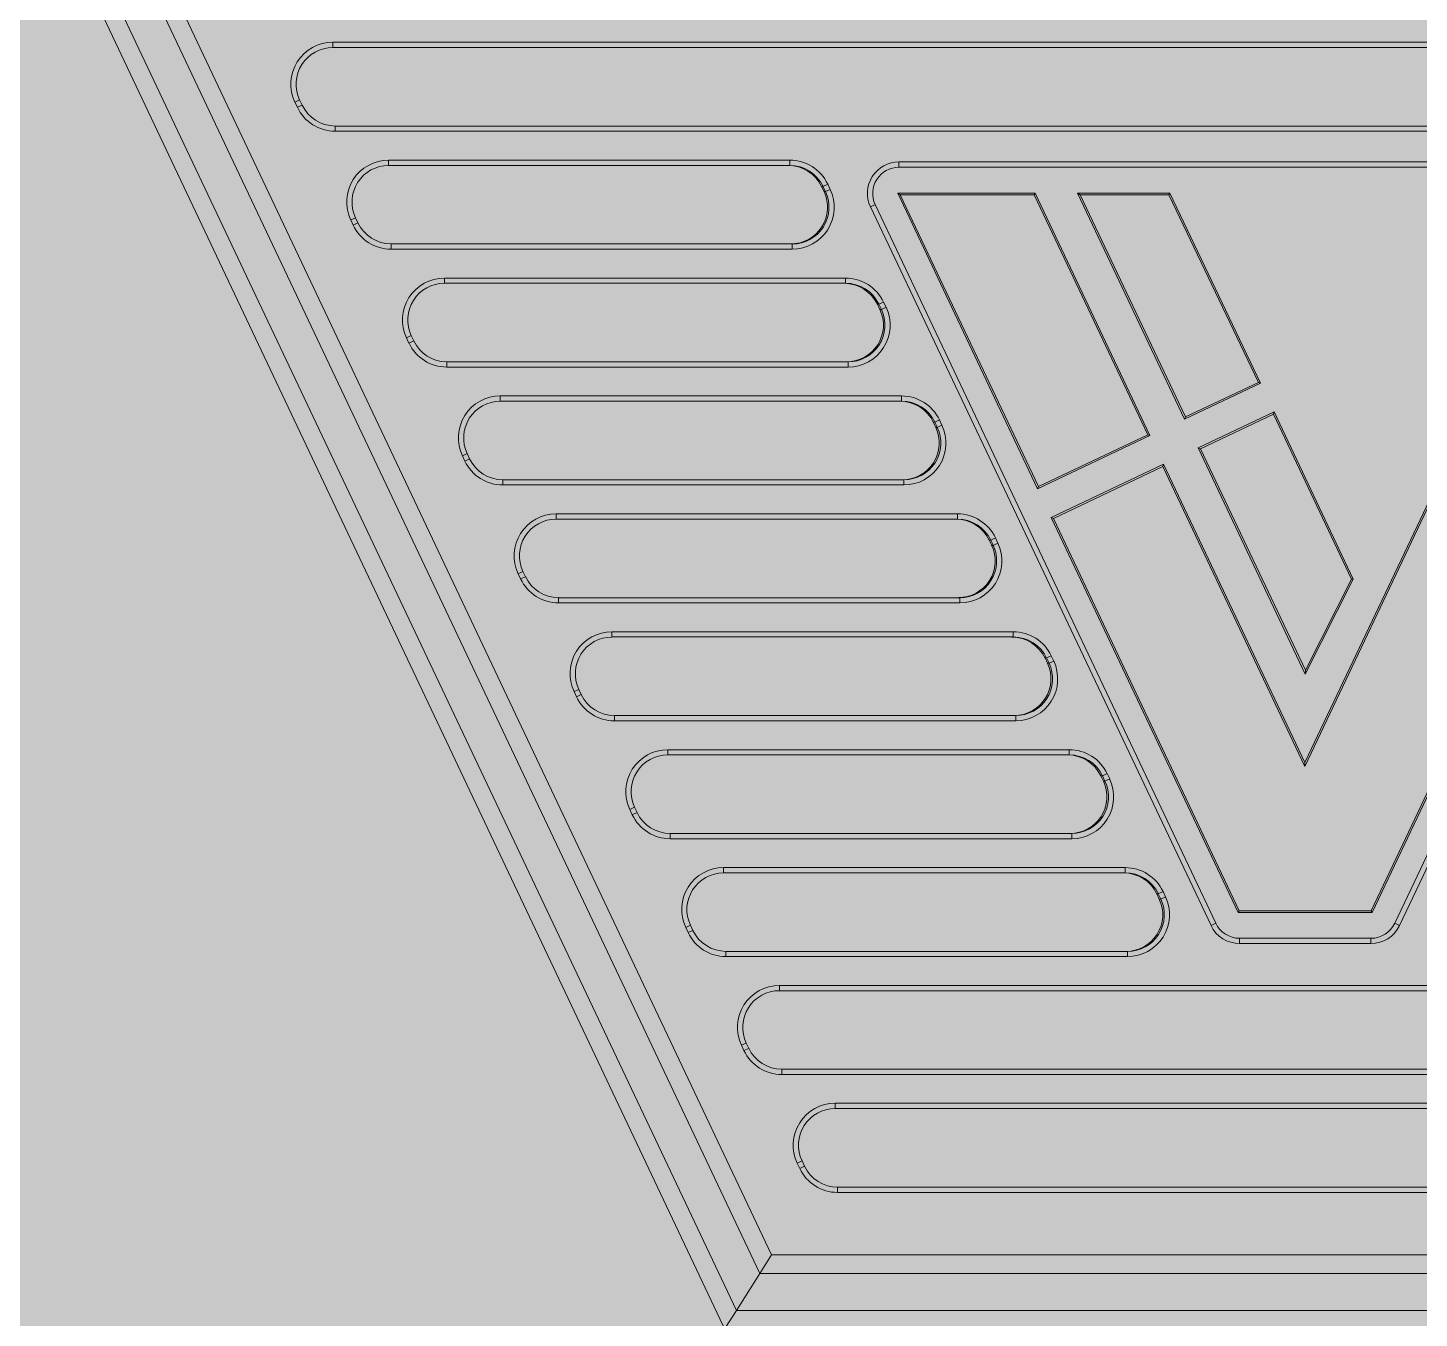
# Model space of a CAD drawing. Header units: millimetres. Extents: x 11482 to 13134, y 681 to 1782.
# Drawn here: x 12848.67 to 12854.57, y 1181.12 to 1186.6 of the extents above; entities that cross this region are included whole.
import ezdxf

# ---------------------------------------------------------------- set-up
doc = ezdxf.new("R2010")
doc.units = ezdxf.units.MM
doc.layers.add('di', color=7, linetype='Continuous')
doc.layers.add('xian', color=250, linetype='Continuous')

# ---------------------------------------------------------------- blocks, each defined once
blk = doc.blocks.new('1-2')
at = {"layer": 'di', "lineweight": 0, "true_color": 0xffffff}
h = blk.add_hatch(color=7, dxfattribs=at)
h.dxf.hatch_style = 1
h.paths.add_polyline_path([(2995.795, 1630.523), (2995.725, 1630.532), (2995.646, 1630.553), (2995.581, 1630.58), (2995.531, 1630.607), (2995.483, 1630.64), (2995.454, 1630.663), (2995.424, 1630.691), (2995.389, 1630.729), (2995.359, 1630.767), (2995.329, 1630.811), (2995.304, 1630.861), (2993.477, 1634.784), (2993.452, 1634.824), (2993.437, 1634.844), (2993.423, 1634.859), (2993.41, 1634.872), (2993.4, 1634.882), (2993.379, 1634.898), (2993.351, 1634.915), (2993.337, 1634.923), (2993.316, 1634.932), (2993.302, 1634.937), (2993.28, 1634.943), (2993.258, 1634.948), (2993.239, 1634.95), (2993.22, 1634.951), (2993.21, 1634.951), (2990.998, 1634.951), (2991.009, 1634.951), (2990.973, 1634.956), (2990.938, 1634.965), (2990.9, 1634.981), (2990.867, 1635), (2990.839, 1635.021), (2990.812, 1635.047), (2990.786, 1635.079), (2990.772, 1635.105), (2990.62, 1635.385), (2990.604, 1635.411), (2990.597, 1635.421), (2990.591, 1635.429), (2990.585, 1635.435), (2990.577, 1635.445), (2990.566, 1635.456), (2990.556, 1635.466), (2990.545, 1635.475), (2990.536, 1635.481), (2990.523, 1635.49), (2990.513, 1635.497), (2990.493, 1635.508), (2990.485, 1635.512), (2990.469, 1635.518), (2990.46, 1635.522), (2990.447, 1635.526), (2990.438, 1635.528), (2990.426, 1635.531), (2990.417, 1635.533), (2990.404, 1635.535), (2990.394, 1635.537), (2990.377, 1635.538), (2990.362, 1635.538), (2983.24, 1635.538), (2983.232, 1635.538), (2983.218, 1635.538), (2983.204, 1635.536), (2983.189, 1635.534), (2983.17, 1635.53), (2983.155, 1635.526), (2983.143, 1635.522), (2983.128, 1635.516), (2983.111, 1635.508), (2983.097, 1635.501), (2983.083, 1635.492), (2983.07, 1635.483), (2983.053, 1635.47), (2983.039, 1635.458), (2983.024, 1635.443), (2983.013, 1635.43), (2983.004, 1635.418), (2982.988, 1635.395), (2982.985, 1635.39), (2982.975, 1635.373), (2982.951, 1635.342), (2982.924, 1635.316), (2982.894, 1635.293), (2982.86, 1635.274), (2982.824, 1635.259), (2982.789, 1635.25), (2982.753, 1635.245), (2982.732, 1635.245), (2976.428, 1635.245), (2976.411, 1635.244), (2976.407, 1635.244), (2976.401, 1635.244), (2976.395, 1635.243), (2976.389, 1635.242), (2976.383, 1635.241), (2976.376, 1635.24), (2976.367, 1635.238), (2976.359, 1635.237), (2976.352, 1635.235), (2976.346, 1635.233), (2976.338, 1635.231), (2976.331, 1635.228), (2976.323, 1635.225), (2976.317, 1635.223), (2976.312, 1635.221), (2976.306, 1635.218), (2976.299, 1635.215), (2976.294, 1635.212), (2976.288, 1635.209), (2976.282, 1635.205), (2975.47, 1634.736), (2975.463, 1634.732), (2975.455, 1634.727), (2975.445, 1634.72), (2975.436, 1634.714), (2975.428, 1634.707), (2975.421, 1634.701), (2975.41, 1634.691), (2975.398, 1634.679), (2975.385, 1634.663), (2975.371, 1634.643), (2975.173, 1634.3), (2975.162, 1634.282), (2975.153, 1634.266), (2975.143, 1634.249), (2975.132, 1634.23), (2975.122, 1634.213), (2975.11, 1634.192), (2975.095, 1634.166), (2975.082, 1634.144), (2975.063, 1634.11), (2975.037, 1634.071), (2975.011, 1634.039), (2974.982, 1634.005), (2974.948, 1633.971), (2974.916, 1633.942), (2974.88, 1633.913), (2974.844, 1633.889), (2974.808, 1633.867), (2974.773, 1633.849), (2974.736, 1633.832), (2974.698, 1633.817), (2974.657, 1633.804), (2974.616, 1633.794), (2974.577, 1633.786), (2974.539, 1633.781), (2974.496, 1633.778), (2974.463, 1633.777), (2959.549, 1633.777), (2959.497, 1633.781), (2959.454, 1633.787), (2959.409, 1633.796), (2959.389, 1633.801), (2959.363, 1633.809), (2959.321, 1633.824), (2959.278, 1633.842), (2959.226, 1633.867), (2959.204, 1633.881), (2959.179, 1633.897), (2959.146, 1633.921), (2959.112, 1633.948), (2959.081, 1633.976), (2959.053, 1634.005), (2959.023, 1634.039), (2958.993, 1634.079), (2958.972, 1634.112), (2958.807, 1634.396), (2958.727, 1634.535), (2958.715, 1634.555), (2958.702, 1634.578), (2958.693, 1634.594), (2958.683, 1634.612), (2958.672, 1634.63), (2958.666, 1634.64), (2958.66, 1634.649), (2958.653, 1634.659), (2958.647, 1634.666), (2958.639, 1634.676), (2958.631, 1634.684), (2958.624, 1634.692), (2958.615, 1634.7), (2958.603, 1634.71), (2958.592, 1634.719), (2958.583, 1634.725), (2958.565, 1634.736), (2957.753, 1635.205), (2957.75, 1635.208), (2957.745, 1635.21), (2957.74, 1635.213), (2957.734, 1635.216), (2957.73, 1635.218), (2957.726, 1635.22), (2957.72, 1635.222), (2957.715, 1635.224), (2957.709, 1635.226), (2957.702, 1635.229), (2957.695, 1635.231), (2957.689, 1635.233), (2957.685, 1635.234), (2957.679, 1635.236), (2957.673, 1635.237), (2957.666, 1635.239), (2957.658, 1635.24), (2957.648, 1635.242), (2957.64, 1635.243), (2957.633, 1635.244), (2957.625, 1635.244), (2957.616, 1635.245), (2957.607, 1635.245), (2951.296, 1635.244), (2951.26, 1635.248), (2951.225, 1635.255), (2951.19, 1635.267), (2951.156, 1635.284), (2951.123, 1635.306), (2951.094, 1635.332), (2951.072, 1635.356), (2951.052, 1635.386), (2951.041, 1635.404), (2951.032, 1635.417), (2951.024, 1635.428), (2951.011, 1635.443), (2950.999, 1635.456), (2950.986, 1635.467), (2950.975, 1635.476), (2950.965, 1635.484), (2950.952, 1635.492), (2950.941, 1635.499), (2950.927, 1635.507), (2950.916, 1635.512), (2950.907, 1635.516), (2950.895, 1635.521), (2950.883, 1635.525), (2950.873, 1635.528), (2950.856, 1635.532), (2950.845, 1635.534), (2950.835, 1635.536), (2950.822, 1635.537), (2950.808, 1635.538), (2950.795, 1635.538), (2943.673, 1635.538), (2943.664, 1635.538), (2943.66, 1635.538), (2943.655, 1635.538), (2943.651, 1635.538), (2943.647, 1635.537), (2943.642, 1635.537), (2943.638, 1635.536), (2943.634, 1635.536), (2943.629, 1635.535), (2943.625, 1635.534), (2943.621, 1635.534), (2943.617, 1635.533), (2943.612, 1635.532), (2943.608, 1635.531), (2943.604, 1635.53), (2943.6, 1635.529), (2943.597, 1635.528), (2943.593, 1635.527), (2943.59, 1635.526), (2943.585, 1635.525), (2943.581, 1635.524), (2943.575, 1635.522), (2943.571, 1635.52), (2943.566, 1635.518), (2943.561, 1635.516), (2943.558, 1635.515), (2943.555, 1635.514), (2943.552, 1635.512), (2943.549, 1635.511), (2943.546, 1635.51), (2943.543, 1635.508), (2943.54, 1635.506), (2943.536, 1635.505), (2943.533, 1635.503), (2943.53, 1635.501), (2943.526, 1635.499), (2943.523, 1635.498), (2943.52, 1635.495), (2943.516, 1635.493), (2943.513, 1635.491), (2943.51, 1635.489), (2943.507, 1635.487), (2943.504, 1635.485), (2943.5, 1635.482), (2943.497, 1635.48), (2943.494, 1635.477), (2943.49, 1635.474), (2943.487, 1635.472), (2943.484, 1635.47), (2943.481, 1635.467), (2943.478, 1635.465), (2943.475, 1635.462), (2943.471, 1635.458), (2943.467, 1635.454), (2943.465, 1635.452), (2943.463, 1635.45), (2943.461, 1635.448), (2943.458, 1635.445), (2943.455, 1635.442), (2943.453, 1635.439), (2943.452, 1635.438), (2943.45, 1635.436), (2943.448, 1635.433), (2943.445, 1635.43), (2943.443, 1635.427), (2943.441, 1635.425), (2943.439, 1635.422), (2943.437, 1635.419), (2943.435, 1635.416), (2943.433, 1635.414), (2943.431, 1635.412), (2943.43, 1635.409), (2943.428, 1635.406), (2943.427, 1635.404), (2943.425, 1635.402), (2943.424, 1635.401), (2943.423, 1635.399), (2943.422, 1635.397), (2943.421, 1635.396), (2943.42, 1635.394), (2943.419, 1635.392), (2943.418, 1635.39), (2943.417, 1635.388), (2943.416, 1635.386), (2943.415, 1635.385), (2943.253, 1635.086), (2943.226, 1635.05), (2943.199, 1635.023), (2943.163, 1634.996), (2943.143, 1634.986), (2943.124, 1634.976), (2943.091, 1634.964), (2943.058, 1634.956), (2943.024, 1634.951), (2943.006, 1634.951), (2940.825, 1634.951), (2940.805, 1634.951), (2940.798, 1634.95), (2940.791, 1634.949), (2940.784, 1634.949), (2940.778, 1634.948), (2940.77, 1634.946), (2940.76, 1634.944), (2940.751, 1634.942), (2940.744, 1634.94), (2940.736, 1634.937), (2940.725, 1634.934), (2940.715, 1634.93), (2940.706, 1634.926), (2940.699, 1634.923), (2940.692, 1634.919), (2940.683, 1634.915), (2940.677, 1634.911), (2940.668, 1634.906), (2940.66, 1634.9), (2940.652, 1634.895), (2940.644, 1634.889), (2940.638, 1634.884), (2940.632, 1634.879), (2940.627, 1634.874), (2940.621, 1634.869), (2940.616, 1634.864), (2940.61, 1634.858), (2940.604, 1634.851), (2940.599, 1634.845), (2940.595, 1634.839), (2940.589, 1634.832), (2940.584, 1634.824), (2940.579, 1634.817), (2940.571, 1634.805), (2940.566, 1634.794), (2940.56, 1634.782), (2938.746, 1630.893), (2938.736, 1630.871), (2938.722, 1630.841), (2938.7, 1630.802), (2938.677, 1630.768), (2938.652, 1630.736), (2938.625, 1630.705), (2938.597, 1630.677), (2938.569, 1630.653), (2938.537, 1630.629), (2938.502, 1630.606), (2938.467, 1630.586), (2938.428, 1630.569), (2938.39, 1630.554), (2938.354, 1630.543), (2938.315, 1630.533), (2938.278, 1630.527), (2938.248, 1630.524), (2928.965, 1629.875), (2928.964, 1629.875), (2928.961, 1629.874), (2928.957, 1629.873), (2928.953, 1629.872), (2928.95, 1629.87), (2928.947, 1629.869), (2928.943, 1629.867), (2928.94, 1629.865), (2928.937, 1629.863), (2928.935, 1629.861), (2928.933, 1629.859), (2928.93, 1629.857), (2928.927, 1629.853), (2928.925, 1629.851), (2928.923, 1629.848), (2928.922, 1629.845), (2928.92, 1629.842), (2928.918, 1629.836), (2928.917, 1629.833), (2928.916, 1629.83), (2928.915, 1629.826), (2928.915, 1629.822), (2928.914, 1629.817), (2928.914, 1629.236), (2927.742, 1629.236), (2927.742, 1629.729), (2927.742, 1629.73), (2927.742, 1629.732), (2927.741, 1629.734), (2927.741, 1629.737), (2927.741, 1629.739), (2927.74, 1629.741), (2927.74, 1629.743), (2927.739, 1629.744), (2927.739, 1629.745), (2927.738, 1629.747), (2927.737, 1629.749), (2927.737, 1629.751), (2927.735, 1629.754), (2927.734, 1629.755), (2927.734, 1629.757), (2927.733, 1629.758), (2927.732, 1629.76), (2927.73, 1629.762), (2927.729, 1629.764), (2927.727, 1629.765), (2927.726, 1629.766), (2927.725, 1629.768), (2927.724, 1629.769), (2927.722, 1629.77), (2927.721, 1629.771), (2927.72, 1629.772), (2927.719, 1629.773), (2927.717, 1629.775), (2927.715, 1629.775), (2927.714, 1629.777), (2927.712, 1629.777), (2927.711, 1629.778), (2927.71, 1629.779), (2927.708, 1629.78), (2927.707, 1629.78), (2927.706, 1629.78), (2927.705, 1629.781), (2927.703, 1629.782), (2927.702, 1629.782), (2927.7, 1629.783), (2927.698, 1629.783), (2927.696, 1629.784), (2927.694, 1629.784), (2927.692, 1629.784), (2927.69, 1629.785), (2927.688, 1629.785), (2927.685, 1629.785), (2927.683, 1629.785), (2927.679, 1629.785), (2924.225, 1629.543), (2924.225, 1609.877), (2927.679, 1609.635), (2927.688, 1609.635), (2927.695, 1609.636), (2927.7, 1609.638), (2927.707, 1609.64), (2927.714, 1609.644), (2927.719, 1609.647), (2927.725, 1609.652), (2927.729, 1609.657), (2927.733, 1609.662), (2927.736, 1609.667), (2927.739, 1609.674), (2927.74, 1609.68), (2927.742, 1609.688), (2927.742, 1609.694), (2927.742, 1610.184), (2928.914, 1610.184), (2928.914, 1609.604), (2928.968, 1609.546), (2929.034, 1609.535), (2929.066, 1609.528), (2929.126, 1609.509), (2929.186, 1609.482), (2929.249, 1609.443), (2929.301, 1609.403), (2929.35, 1609.354), (2929.379, 1609.319), (2929.407, 1609.28), (2929.436, 1609.228), (2929.458, 1609.181), (2929.473, 1609.138), (2929.484, 1609.099), (2929.492, 1609.059), (2929.498, 1609.015), (2929.503, 1608.997), (2929.83, 1608.294), (2928.768, 1607.799), (2928.505, 1608.362), (2928.423, 1608.388), (2925.402, 1606.674), (2929.31, 1598.294), (2932.453, 1599.755), (2932.459, 1599.758), (2932.462, 1599.76), (2932.465, 1599.762), (2932.468, 1599.765), (2932.471, 1599.767), (2932.474, 1599.771), (2932.477, 1599.775), (2932.479, 1599.777), (2932.48, 1599.78), (2932.482, 1599.784), (2932.484, 1599.787), (2932.485, 1599.79), (2932.486, 1599.794), (2932.486, 1599.797), (2932.487, 1599.801), (2932.487, 1599.804), (2932.488, 1599.808), (2932.487, 1599.813), (2932.487, 1599.816), (2932.487, 1599.819), (2932.486, 1599.823), (2932.485, 1599.826), (2932.484, 1599.828), (2932.483, 1599.831), (2932.482, 1599.833), (2932.335, 1600.148), (2933.398, 1600.644), (2933.51, 1600.402), (2933.521, 1600.379), (2933.534, 1600.352), (2933.542, 1600.334), (2933.558, 1600.3), (2933.558, 1600.299), (2933.56, 1600.297), (2933.563, 1600.292), (2933.567, 1600.287), (2933.573, 1600.28), (2933.578, 1600.277), (2933.583, 1600.273), (2933.589, 1600.271), (2933.595, 1600.269), (2933.601, 1600.267), (2933.606, 1600.267), (2933.613, 1600.267), (2933.617, 1600.267), (2933.621, 1600.268), (2933.625, 1600.268), (2933.629, 1600.269), (2933.634, 1600.271), (2933.848, 1600.362), (2934.525, 1600.642), (2935.19, 1600.906), (2935.851, 1601.155), (2936.686, 1601.446), (2937.481, 1601.695), (2938.08, 1601.859), (2938.818, 1602.028), (2938.939, 1602.052), (2939.054, 1602.073), (2939.186, 1602.096), (2939.364, 1602.124), (2939.512, 1602.144), (2939.65, 1602.162), (2939.776, 1602.176), (2939.898, 1602.187), (2940.025, 1602.197), (2940.108, 1602.202), (2940.201, 1602.207), (2940.232, 1602.207), (2940.268, 1602.208), (2940.302, 1602.202), (2940.335, 1602.197), (2940.376, 1602.188), (2940.409, 1602.178), (2940.444, 1602.165), (2940.5, 1602.14), (2940.55, 1602.11), (2940.583, 1602.086), (2940.619, 1602.056), (2940.647, 1602.029), (2940.684, 1601.988), (2940.757, 1601.869), (2940.833, 1601.706), (2940.841, 1601.691), (2940.848, 1601.678), (2940.858, 1601.663), (2940.865, 1601.653), (2940.876, 1601.64), (2940.883, 1601.632), (2940.895, 1601.62), (2940.906, 1601.609), (2940.917, 1601.6), (2940.927, 1601.593), (2940.937, 1601.586), (2940.954, 1601.575), (2940.967, 1601.569), (2940.979, 1601.563), (2940.991, 1601.558), (2941.005, 1601.553), (2941.016, 1601.549), (2941.036, 1601.544), (2941.049, 1601.541), (2941.07, 1601.538), (2941.1, 1601.539), (2946.987, 1601.539), (2947.021, 1601.539), (2947.044, 1601.543), (2947.067, 1601.548), (2947.093, 1601.557), (2947.116, 1601.567), (2947.135, 1601.577), (2947.159, 1601.593), (2947.177, 1601.607), (2947.199, 1601.628), (2947.217, 1601.649), (2947.229, 1601.665), (2947.239, 1601.681), (2947.25, 1601.701), (2947.257, 1601.716), (2947.353, 1601.946), (2947.379, 1601.993), (2947.408, 1602.031), (2947.447, 1602.066), (2947.492, 1602.094), (2947.536, 1602.112), (2947.58, 1602.121), (2947.623, 1602.124), (2948.888, 1602.124), (2948.945, 1602.12), (2948.99, 1602.106), (2949.042, 1602.08), (2949.081, 1602.052), (2949.117, 1602.014), (2949.136, 1601.988), (2949.334, 1601.674), (2949.353, 1601.647), (2949.368, 1601.629), (2949.387, 1601.611), (2949.405, 1601.597), (2949.433, 1601.578), (2949.456, 1601.563), (2949.501, 1601.548), (2949.524, 1601.543), (2949.548, 1601.539), (2949.582, 1601.537), (2958.394, 1601.539), (2958.423, 1601.543), (2958.461, 1601.554), (2958.484, 1601.563), (2958.507, 1601.575), (2958.52, 1601.582), (2958.82, 1601.774), (2958.833, 1601.785), (2958.853, 1601.804), (2958.869, 1601.824), (2958.884, 1601.844), (2958.896, 1601.864), (2958.904, 1601.879), (2959.338, 1602.796), (2959.368, 1602.854), (2959.391, 1602.892), (2959.416, 1602.929), (2959.444, 1602.966), (2959.475, 1603.003), (2959.51, 1603.041), (2959.545, 1603.073), (2959.582, 1603.105), (2959.625, 1603.138), (2959.667, 1603.165), (2959.705, 1603.188), (2959.748, 1603.21), (2959.798, 1603.233), (2959.848, 1603.251), (2959.901, 1603.267), (2959.955, 1603.28), (2960, 1603.288), (2960.058, 1603.296), (2960.132, 1603.298), (2973.909, 1603.298), (2973.97, 1603.295), (2974.031, 1603.288), (2974.094, 1603.275), (2974.128, 1603.266), (2974.162, 1603.256), (2974.209, 1603.24), (2974.258, 1603.219), (2974.302, 1603.197), (2974.348, 1603.171), (2974.399, 1603.137), (2974.435, 1603.11), (2974.466, 1603.085), (2974.494, 1603.06), (2974.521, 1603.034), (2974.545, 1603.008), (2974.574, 1602.974), (2974.597, 1602.944), (2974.628, 1602.901), (2974.656, 1602.854), (2974.686, 1602.796), (2975.12, 1601.879), (2975.128, 1601.863), (2975.144, 1601.838), (2975.158, 1601.82), (2975.174, 1601.801), (2975.196, 1601.781), (2975.212, 1601.768), (2975.229, 1601.757), (2975.52, 1601.573), (2975.541, 1601.563), (2975.563, 1601.554), (2975.579, 1601.549), (2975.6, 1601.543), (2975.627, 1601.539), (2975.644, 1601.538), (2975.661, 1601.537), (2984.441, 1601.537), (2984.465, 1601.538), (2984.474, 1601.539), (2984.487, 1601.541), (2984.494, 1601.542), (2984.502, 1601.543), (2984.508, 1601.545), (2984.515, 1601.546), (2984.522, 1601.549), (2984.531, 1601.551), (2984.542, 1601.555), (2984.549, 1601.557), (2984.556, 1601.56), (2984.564, 1601.564), (2984.581, 1601.573), (2984.593, 1601.579), (2984.604, 1601.587), (2984.618, 1601.596), (2984.631, 1601.606), (2984.639, 1601.613), (2984.646, 1601.62), (2984.655, 1601.629), (2984.664, 1601.64), (2984.674, 1601.652), (2984.689, 1601.674), (2984.887, 1601.988), (2984.922, 1602.033), (2984.954, 1602.063), (2984.99, 1602.086), (2985.022, 1602.102), (2985.058, 1602.115), (2985.098, 1602.122), (2985.134, 1602.124), (2986.413, 1602.127), (2986.442, 1602.123), (2986.467, 1602.119), (2986.511, 1602.108), (2986.553, 1602.089), (2986.592, 1602.063), (2986.63, 1602.028), (2986.656, 1601.993), (2986.676, 1601.958), (2986.778, 1601.716), (2986.798, 1601.677), (2986.822, 1601.644), (2986.851, 1601.613), (2986.875, 1601.594), (2986.908, 1601.573), (2986.93, 1601.562), (2986.963, 1601.55), (2986.994, 1601.542), (2987.025, 1601.538), (2987.048, 1601.537), (2992.936, 1601.537), (2992.959, 1601.538), (2992.97, 1601.539), (2992.983, 1601.541), (2992.998, 1601.544), (2993.013, 1601.547), (2993.028, 1601.552), (2993.04, 1601.556), (2993.058, 1601.563), (2993.07, 1601.569), (2993.082, 1601.576), (2993.093, 1601.583), (2993.103, 1601.589), (2993.113, 1601.597), (2993.122, 1601.603), (2993.128, 1601.608), (2993.138, 1601.618), (2993.143, 1601.622), (2993.15, 1601.63), (2993.156, 1601.637), (2993.161, 1601.643), (2993.167, 1601.65), (2993.177, 1601.663), (2993.183, 1601.672), (2993.188, 1601.681), (2993.194, 1601.69), (2993.198, 1601.699), (2993.202, 1601.706), (2993.263, 1601.838), (2993.284, 1601.883), (2993.305, 1601.921), (2993.325, 1601.951), (2993.355, 1601.992), (2993.368, 1602.003), (2993.386, 1602.028), (2993.417, 1602.058), (2993.447, 1602.083), (2993.476, 1602.104), (2993.505, 1602.123), (2993.535, 1602.139), (2993.576, 1602.159), (2993.622, 1602.177), (2993.669, 1602.191), (2993.711, 1602.199), (2993.749, 1602.204), (2993.786, 1602.207), (2993.822, 1602.208), (2993.923, 1602.203), (2994.29, 1602.172), (2994.636, 1602.129), (2994.996, 1602.07), (2995.525, 1601.963), (2996.112, 1601.818), (2996.74, 1601.639), (2997.484, 1601.401), (2998.588, 1601.005), (2999.207, 1600.764), (3000.423, 1600.267), (3000.428, 1600.267), (3000.441, 1600.269), (3000.453, 1600.274), (3000.462, 1600.28), (3000.469, 1600.287), (3000.474, 1600.294), (3000.477, 1600.3), (3000.637, 1600.644), (3001.7, 1600.148), (3001.548, 1599.823), (3001.548, 1599.803), (3001.55, 1599.79), (3001.557, 1599.776), (3001.563, 1599.769), (3001.581, 1599.755), (3004.725, 1598.294), (3008.633, 1606.674), (3005.612, 1608.388), (3005.53, 1608.362), (3005.267, 1607.799), (3004.205, 1608.294), (3004.518, 1608.966), (3004.537, 1609.015), (3004.543, 1609.059), (3004.552, 1609.1), (3004.564, 1609.144), (3004.581, 1609.189), (3004.6, 1609.23), (3004.626, 1609.276), (3004.65, 1609.31), (3004.68, 1609.348), (3004.716, 1609.386), (3004.757, 1609.421), (3004.797, 1609.45), (3004.842, 1609.477), (3004.882, 1609.497), (3004.933, 1609.517), (3004.982, 1609.531), (3005.029, 1609.541), (3005.068, 1609.545), (3005.121, 1609.604), (3005.121, 1610.184), (3006.293, 1610.184), (3006.293, 1609.687), (3006.294, 1609.682), (3006.298, 1609.67), (3006.303, 1609.661), (3006.312, 1609.651), (3006.328, 1609.64), (3006.356, 1609.635), (3009.81, 1609.877), (3009.81, 1629.543), (3006.356, 1629.784), (3006.342, 1629.784), (3006.325, 1629.779), (3006.314, 1629.771), (3006.304, 1629.761), (3006.297, 1629.748), (3006.294, 1629.737), (3006.293, 1629.726), (3006.293, 1629.236), (3005.121, 1629.236), (3005.12, 1629.824), (3005.119, 1629.829), (3005.117, 1629.838), (3005.114, 1629.844), (3005.109, 1629.851), (3005.101, 1629.86), (3005.09, 1629.868), (3005.08, 1629.872), (3005.066, 1629.875)])
at = {"layer": 'xian', "color": 18, "lineweight": 0, "true_color": 0x000000}
for p, q in [((2973.381, 1625.824), (2973.501, 1626.013)), ((2973.529, 1625.995), (2981.307, 1609.568)), ((2973.381, 1625.824), (2960.654, 1625.824)), ((2973.381, 1625.824), (2973.118, 1625.41)), ((2981.119, 1609.479), (2973.381, 1625.824)), ((2960.917, 1625.41), (2973.118, 1625.41)), ((2972.987, 1625.202), (2973.118, 1625.41)), ((2973.118, 1625.41), (2980.601, 1609.604)), ((2972.987, 1625.202), (2961.048, 1625.202)), ((2980.414, 1609.516), (2972.987, 1625.202)), ((2961.787, 1624.503), (2972.248, 1624.503)), ((2972.248, 1624.444), (2961.787, 1624.444)), ((2972.248, 1624.444), (2972.248, 1624.503)), ((2972.672, 1624.235), (2972.619, 1624.21)), ((2972.646, 1624.151), (2972.619, 1624.21)), ((2972.699, 1624.176), (2972.646, 1624.151)), ((2972.672, 1624.235), (2972.699, 1624.176)), ((2961.759, 1623.565), (2972.276, 1623.565)), ((2972.276, 1623.506), (2961.759, 1623.506)), ((2972.276, 1623.506), (2972.276, 1623.565)), ((2961.162, 1623.184), (2972.872, 1623.184)), ((2972.872, 1623.125), (2972.872, 1623.184)), ((2972.872, 1623.125), (2961.162, 1623.125)), ((2973.296, 1622.916), (2973.243, 1622.891)), ((2973.271, 1622.832), (2973.243, 1622.891)), ((2973.296, 1622.916), (2973.324, 1622.857)), ((2973.324, 1622.857), (2973.271, 1622.832)), ((2961.134, 1622.246), (2972.9, 1622.246)), ((2972.9, 1622.188), (2972.9, 1622.246)), ((2972.9, 1622.188), (2961.134, 1622.188)), ((2969.005, 1621.865), (2973.497, 1621.865)), ((2969.005, 1621.806), (2969.005, 1621.865)), ((2973.497, 1621.806), (2969.005, 1621.806)), ((2973.497, 1621.806), (2973.497, 1621.865)), ((2966.282, 1621.719), (2967.752, 1621.719)), ((2966.282, 1621.66), (2966.282, 1621.719)), ((2967.752, 1621.66), (2966.282, 1621.66)), ((2967.752, 1621.66), (2967.752, 1621.719)), ((2962.153, 1613.477), (2965.963, 1621.517)), ((2962.206, 1613.452), (2966.016, 1621.492)), ((2966.016, 1621.492), (2965.963, 1621.517)), ((2968.07, 1621.517), (2968.018, 1621.492)), ((2968.018, 1621.492), (2971.828, 1613.452)), ((2968.07, 1621.517), (2971.881, 1613.477)), ((2973.921, 1621.597), (2973.868, 1621.572)), ((2973.895, 1621.513), (2973.868, 1621.572)), ((2973.948, 1621.538), (2973.895, 1621.513)), ((2973.921, 1621.597), (2973.948, 1621.538)), ((2962.454, 1613.324), (2966.267, 1621.37)), ((2962.483, 1613.342), (2966.279, 1621.351)), ((2966.267, 1621.37), (2966.279, 1621.351)), ((2966.267, 1621.37), (2967.767, 1621.37)), ((2966.279, 1621.351), (2967.755, 1621.351)), ((2967.767, 1621.37), (2967.755, 1621.351)), ((2967.755, 1621.351), (2969.835, 1616.962)), ((2967.767, 1621.37), (2969.86, 1616.953)), ((2968.633, 1621.221), (2968.58, 1621.196)), ((2968.608, 1621.137), (2968.58, 1621.196)), ((2968.661, 1621.162), (2968.608, 1621.137)), ((2968.633, 1621.221), (2968.661, 1621.162)), ((2968.65, 1621.221), (2968.633, 1621.221)), ((2968.678, 1621.162), (2968.65, 1621.221)), ((2968.661, 1621.162), (2968.678, 1621.162)), ((2969.033, 1620.869), (2969.033, 1620.927)), ((2969.033, 1620.927), (2973.524, 1620.927)), ((2973.524, 1620.869), (2969.033, 1620.869)), ((2973.524, 1620.869), (2973.524, 1620.927)), ((2969.63, 1620.546), (2974.121, 1620.546)), ((2969.63, 1620.488), (2969.63, 1620.546)), ((2974.121, 1620.488), (2974.121, 1620.546)), ((2974.121, 1620.488), (2969.63, 1620.488)), ((2974.545, 1620.278), (2974.492, 1620.253)), ((2974.52, 1620.194), (2974.492, 1620.253)), ((2974.573, 1620.219), (2974.52, 1620.194)), ((2974.545, 1620.278), (2974.573, 1620.219)), ((2969.258, 1619.902), (2969.205, 1619.877)), ((2969.233, 1619.818), (2969.205, 1619.877)), ((2969.286, 1619.843), (2969.233, 1619.818)), ((2969.258, 1619.902), (2969.286, 1619.843)), ((2969.275, 1619.902), (2969.258, 1619.902)), ((2969.303, 1619.843), (2969.275, 1619.902)), ((2969.286, 1619.843), (2969.303, 1619.843)), ((2967.02, 1619.738), (2963.99, 1613.342)), ((2967.02, 1619.695), (2964.001, 1613.324)), ((2967.02, 1619.695), (2967.02, 1619.738)), ((2968.609, 1616.381), (2967.02, 1619.738)), ((2968.601, 1616.357), (2967.02, 1619.695)), ((2969.658, 1619.55), (2969.658, 1619.608)), ((2969.658, 1619.608), (2974.149, 1619.608)), ((2974.149, 1619.55), (2974.149, 1619.608)), ((2974.149, 1619.55), (2969.658, 1619.55)), ((2970.256, 1619.227), (2974.746, 1619.227)), ((2970.256, 1619.169), (2970.256, 1619.227)), ((2974.746, 1619.169), (2970.256, 1619.169)), ((2974.746, 1619.169), (2974.746, 1619.227)), ((2975.169, 1618.959), (2975.116, 1618.934)), ((2975.144, 1618.875), (2975.116, 1618.934)), ((2975.197, 1618.9), (2975.144, 1618.875)), ((2975.169, 1618.959), (2975.197, 1618.9)), ((2966.48, 1617.641), (2967.017, 1618.704)), ((2966.501, 1617.641), (2967.016, 1618.662)), ((2967.017, 1618.704), (2967.016, 1618.662)), ((2967.016, 1618.662), (2968.19, 1616.183)), ((2967.017, 1618.704), (2968.215, 1616.174)), ((2969.883, 1618.583), (2969.831, 1618.558)), ((2969.858, 1618.499), (2969.831, 1618.558)), ((2969.911, 1618.524), (2969.858, 1618.499)), ((2969.883, 1618.583), (2969.911, 1618.524)), ((2969.9, 1618.583), (2969.883, 1618.583)), ((2969.928, 1618.524), (2969.9, 1618.583)), ((2969.911, 1618.524), (2969.928, 1618.524)), ((2970.283, 1618.231), (2970.283, 1618.289)), ((2970.283, 1618.289), (2974.773, 1618.289)), ((2974.773, 1618.231), (2970.283, 1618.231)), ((2974.773, 1618.231), (2974.773, 1618.289)), ((2970.881, 1617.908), (2975.37, 1617.908)), ((2970.881, 1617.85), (2970.881, 1617.908)), ((2975.37, 1617.85), (2975.37, 1617.908)), ((2975.37, 1617.85), (2970.881, 1617.85)), ((2966.48, 1617.641), (2966.501, 1617.641)), ((2967.365, 1615.772), (2966.48, 1617.641)), ((2967.374, 1615.796), (2966.501, 1617.641)), ((2975.794, 1617.64), (2975.741, 1617.615)), ((2975.769, 1617.556), (2975.741, 1617.615)), ((2975.822, 1617.581), (2975.769, 1617.556)), ((2975.794, 1617.64), (2975.822, 1617.581)), ((2970.508, 1617.264), (2970.456, 1617.239)), ((2970.508, 1617.264), (2970.536, 1617.205)), ((2970.525, 1617.264), (2970.508, 1617.264)), ((2970.553, 1617.205), (2970.525, 1617.264)), ((2970.483, 1617.18), (2970.456, 1617.239)), ((2970.536, 1617.205), (2970.483, 1617.18)), ((2970.536, 1617.205), (2970.553, 1617.205)), ((2969.86, 1616.953), (2968.601, 1616.357)), ((2969.835, 1616.962), (2968.609, 1616.381)), ((2969.86, 1616.953), (2969.835, 1616.962)), ((2970.908, 1616.912), (2970.908, 1616.97)), ((2970.908, 1616.97), (2975.398, 1616.97)), ((2975.398, 1616.912), (2975.398, 1616.97)), ((2975.398, 1616.912), (2970.908, 1616.912)), ((2968.755, 1616.036), (2970.012, 1616.632)), ((2968.779, 1616.028), (2970.003, 1616.607)), ((2970.012, 1616.632), (2970.003, 1616.607)), ((2970.003, 1616.607), (2971.547, 1613.342)), ((2970.012, 1616.632), (2971.576, 1613.324)), ((2971.506, 1616.589), (2975.994, 1616.589)), ((2971.506, 1616.531), (2971.506, 1616.589)), ((2975.994, 1616.531), (2971.506, 1616.531)), ((2975.994, 1616.531), (2975.994, 1616.589)), ((2968.601, 1616.357), (2968.609, 1616.381)), ((2968.215, 1616.174), (2967.365, 1615.772)), ((2968.19, 1616.183), (2967.374, 1615.796)), ((2968.215, 1616.174), (2968.19, 1616.183)), ((2976.418, 1616.321), (2976.365, 1616.296)), ((2976.393, 1616.237), (2976.365, 1616.296)), ((2976.446, 1616.262), (2976.393, 1616.237)), ((2976.418, 1616.321), (2976.446, 1616.262)), ((2968.755, 1616.036), (2968.779, 1616.028)), ((2970.038, 1613.324), (2968.755, 1616.036)), ((2970.05, 1613.342), (2968.779, 1616.028)), ((2971.134, 1615.945), (2971.081, 1615.92)), ((2971.109, 1615.861), (2971.081, 1615.92)), ((2971.161, 1615.886), (2971.109, 1615.861)), ((2971.134, 1615.945), (2971.161, 1615.886)), ((2971.15, 1615.945), (2971.134, 1615.945)), ((2971.178, 1615.886), (2971.15, 1615.945)), ((2971.161, 1615.886), (2971.178, 1615.886)), ((2967.365, 1615.772), (2967.374, 1615.796)), ((2967.517, 1615.45), (2968.367, 1615.853)), ((2967.541, 1615.442), (2968.358, 1615.828)), ((2968.367, 1615.853), (2968.358, 1615.828)), ((2968.358, 1615.828), (2969.535, 1613.342)), ((2968.367, 1615.853), (2969.564, 1613.324)), ((2971.533, 1615.593), (2971.533, 1615.651)), ((2971.533, 1615.651), (2976.022, 1615.651)), ((2976.022, 1615.593), (2971.533, 1615.593)), ((2976.022, 1615.593), (2976.022, 1615.651)), ((2967.517, 1615.45), (2967.541, 1615.442)), ((2968.533, 1613.324), (2967.517, 1615.45)), ((2968.545, 1613.342), (2967.541, 1615.442)), ((2972.131, 1615.27), (2976.619, 1615.27)), ((2972.131, 1615.212), (2972.131, 1615.27)), ((2976.619, 1615.212), (2976.619, 1615.27)), ((2976.619, 1615.212), (2972.131, 1615.212)), ((2977.043, 1615.002), (2976.99, 1614.977)), ((2977.018, 1614.918), (2976.99, 1614.977)), ((2977.071, 1614.943), (2977.018, 1614.918)), ((2977.043, 1615.002), (2977.071, 1614.943)), ((2971.759, 1614.626), (2971.706, 1614.601)), ((2971.759, 1614.626), (2971.786, 1614.567)), ((2971.775, 1614.626), (2971.759, 1614.626)), ((2971.803, 1614.567), (2971.775, 1614.626)), ((2971.734, 1614.542), (2971.706, 1614.601)), ((2971.786, 1614.567), (2971.734, 1614.542)), ((2971.786, 1614.567), (2971.803, 1614.567)), ((2972.159, 1614.274), (2972.159, 1614.332)), ((2972.159, 1614.332), (2976.647, 1614.332)), ((2976.647, 1614.274), (2976.647, 1614.332)), ((2976.647, 1614.274), (2972.159, 1614.274)), ((2972.756, 1613.951), (2977.243, 1613.951)), ((2972.756, 1613.893), (2972.756, 1613.951)), ((2977.243, 1613.893), (2972.756, 1613.893)), ((2977.243, 1613.893), (2977.243, 1613.951)), ((2977.667, 1613.683), (2977.614, 1613.658)), ((2977.667, 1613.683), (2977.695, 1613.624)), ((2977.642, 1613.599), (2977.614, 1613.658)), ((2977.695, 1613.624), (2977.642, 1613.599)), ((2971.881, 1613.477), (2971.828, 1613.452)), ((2968.533, 1613.324), (2968.545, 1613.342)), ((2969.564, 1613.324), (2968.533, 1613.324)), ((2969.535, 1613.342), (2968.545, 1613.342)), ((2969.564, 1613.324), (2969.535, 1613.342)), ((2970.038, 1613.324), (2970.05, 1613.342)), ((2971.576, 1613.324), (2970.038, 1613.324)), ((2971.547, 1613.342), (2970.05, 1613.342)), ((2971.576, 1613.324), (2971.547, 1613.342)), ((2972.384, 1613.307), (2972.331, 1613.282)), ((2972.359, 1613.223), (2972.331, 1613.282)), ((2972.412, 1613.248), (2972.359, 1613.223)), ((2972.384, 1613.307), (2972.412, 1613.248)), ((2972.4, 1613.307), (2972.384, 1613.307)), ((2972.428, 1613.248), (2972.4, 1613.307)), ((2972.412, 1613.248), (2972.428, 1613.248)), ((2962.472, 1613.034), (2971.562, 1613.034)), ((2971.562, 1612.975), (2962.472, 1612.975)), ((2971.562, 1612.975), (2971.562, 1613.034)), ((2972.784, 1612.955), (2972.784, 1613.013)), ((2972.784, 1613.013), (2977.271, 1613.013)), ((2977.271, 1612.955), (2972.784, 1612.955)), ((2977.271, 1612.955), (2977.271, 1613.013)), ((2956.161, 1612.632), (2977.868, 1612.632)), ((2977.868, 1612.574), (2977.868, 1612.632)), ((2977.868, 1612.574), (2956.161, 1612.574)), ((2978.292, 1612.364), (2978.239, 1612.339)), ((2978.266, 1612.28), (2978.239, 1612.339)), ((2978.319, 1612.306), (2978.266, 1612.28)), ((2978.292, 1612.364), (2978.319, 1612.306)), ((2956.133, 1611.695), (2977.896, 1611.695)), ((2977.896, 1611.636), (2977.896, 1611.695)), ((2977.896, 1611.636), (2956.133, 1611.636))]:
    blk.add_line(p, q, dxfattribs=at)
for centre, radius, start, end in [((2972.248, 1624.034), 0.469, 25.3348, 90), ((2972.248, 1624.034), 0.41, 25.3348, 90), ((2972.276, 1623.975), 0.469, 270, 25.3348), ((2972.276, 1623.975), 0.41, 270, 25.3348), ((2972.872, 1622.715), 0.469, 25.3348, 90), ((2972.872, 1622.715), 0.41, 25.3348, 90), ((2972.9, 1622.656), 0.469, 270, 25.3348), ((2972.9, 1622.656), 0.41, 270, 25.3348), ((2973.497, 1621.396), 0.469, 25.3348, 90), ((2973.497, 1621.396), 0.41, 25.3348, 90), ((2973.524, 1621.338), 0.469, 270, 25.3348), ((2973.524, 1621.338), 0.41, 270, 25.3348), ((2974.121, 1620.077), 0.469, 25.3348, 90), ((2974.121, 1620.077), 0.41, 25.3348, 90), ((2974.149, 1620.019), 0.469, 270, 25.3348), ((2974.149, 1620.019), 0.41, 270, 25.3348), ((2974.746, 1618.758), 0.469, 25.3348, 90), ((2974.746, 1618.758), 0.41, 25.3348, 90), ((2974.773, 1618.7), 0.469, 270, 25.3348), ((2974.773, 1618.7), 0.41, 270, 25.3348), ((2975.37, 1617.439), 0.469, 25.3348, 90), ((2975.37, 1617.439), 0.41, 25.3348, 90), ((2975.398, 1617.381), 0.469, 270, 25.3348), ((2975.398, 1617.381), 0.41, 270, 25.3348), ((2975.994, 1616.12), 0.469, 25.3348, 90), ((2975.994, 1616.12), 0.41, 25.3348, 90), ((2976.022, 1616.062), 0.469, 270, 25.3348), ((2976.022, 1616.062), 0.41, 270, 25.3348), ((2976.619, 1614.801), 0.469, 25.3348, 90), ((2976.619, 1614.801), 0.41, 25.3348, 90), ((2976.647, 1614.743), 0.469, 270, 25.3348), ((2976.647, 1614.743), 0.41, 270, 25.3348), ((2977.243, 1613.482), 0.469, 25.3348, 90), ((2977.243, 1613.482), 0.41, 25.3348, 90), ((2977.271, 1613.424), 0.469, 270, 25.3348), ((2977.271, 1613.424), 0.41, 270, 25.3348), ((2977.868, 1612.163), 0.469, 25.3348, 90), ((2977.868, 1612.163), 0.41, 25.3348, 90), ((2977.896, 1612.105), 0.469, 270, 25.3348), ((2977.896, 1612.105), 0.41, 270, 25.3348)]:
    blk.add_arc(centre, radius, start, end, dxfattribs=at)
for centre, major_axis, ratio, start_param, end_param in [((2969.005, 1621.396), (-0.47, 0), 0.997587, 4.712389, 6.724829), ((2969.005, 1621.396), (0.412, 0), 0.996901, 1.570796, 3.583236), ((2969.022, 1621.396), (-0.411, 0), 0.997587, 4.712389, 6.724829), ((2966.282, 1621.367), (0.353, 0), 0.997587, 1.570796, 2.69995), ((2966.282, 1621.367), (0.294, 0), 0.996626, 1.570796, 2.69995), ((2967.752, 1621.367), (-0.353, 0), 0.997587, 3.583236, 4.712389), ((2967.752, 1621.367), (0.294, 0), 0.996626, 0.441643, 1.570796), ((2969.033, 1621.338), (0.412, 0), 0.996901, 3.583236, 4.712389), ((2969.049, 1621.338), (0.411, 0), 0.997587, 3.583236, 4.712389), ((2969.033, 1621.338), (0.47, 0), 0.997587, 3.583236, 4.712389), ((2969.63, 1620.077), (-0.47, 0), 0.997587, 4.712389, 6.724829), ((2969.63, 1620.077), (0.412, 0), 0.996901, 1.570796, 3.583236), ((2969.647, 1620.077), (-0.411, 0), 0.997587, 4.712389, 6.724829), ((2969.658, 1620.019), (0.47, 0), 0.997587, 3.583236, 4.712389), ((2969.658, 1620.019), (0.412, 0), 0.996901, 3.583236, 4.712389), ((2969.675, 1620.019), (0.411, 0), 0.997587, 3.583236, 4.712389), ((2970.256, 1618.758), (-0.47, 0), 0.997587, 4.712389, 6.724829), ((2970.256, 1618.758), (0.412, 0), 0.996901, 1.570796, 3.583236), ((2970.272, 1618.758), (-0.411, 0), 0.997587, 4.712389, 6.724829), ((2970.283, 1618.7), (0.412, 0), 0.996901, 3.583236, 4.712389), ((2970.3, 1618.7), (0.411, 0), 0.997587, 3.583236, 4.712389), ((2970.283, 1618.7), (0.47, 0), 0.997587, 3.583236, 4.712389), ((2970.881, 1617.439), (-0.47, 0), 0.997587, 4.712389, 6.724829), ((2970.881, 1617.439), (0.412, 0), 0.996901, 1.570796, 3.583236), ((2970.897, 1617.439), (-0.411, 0), 0.997587, 4.712389, 6.724829), ((2970.908, 1617.381), (0.47, 0), 0.997587, 3.583236, 4.712389), ((2970.908, 1617.381), (0.412, 0), 0.996901, 3.583236, 4.712389), ((2970.925, 1617.381), (0.411, 0), 0.997587, 3.583236, 4.712389), ((2971.506, 1616.12), (-0.47, 0), 0.997587, 4.712389, 6.724829), ((2971.506, 1616.12), (0.412, 0), 0.996901, 1.570796, 3.583236), ((2971.522, 1616.12), (-0.411, 0), 0.997587, 4.712389, 6.724829), ((2971.533, 1616.062), (0.47, 0), 0.997587, 3.583236, 4.712389), ((2971.533, 1616.062), (0.412, 0), 0.996901, 3.583236, 4.712389), ((2971.55, 1616.062), (0.411, 0), 0.997587, 3.583236, 4.712389), ((2972.131, 1614.801), (-0.47, 0), 0.997587, 4.712389, 6.724829), ((2972.131, 1614.801), (0.412, 0), 0.996901, 1.570796, 3.583236), ((2972.147, 1614.801), (-0.411, 0), 0.997587, 4.712389, 6.724829), ((2972.159, 1614.743), (0.47, 0), 0.997587, 3.583236, 4.712389), ((2972.159, 1614.743), (0.412, 0), 0.996901, 3.583236, 4.712389), ((2972.175, 1614.743), (0.411, 0), 0.997587, 3.583236, 4.712389), ((2972.756, 1613.482), (-0.47, 0), 0.997587, 4.712389, 6.724829), ((2972.756, 1613.482), (0.412, 0), 0.996901, 1.570796, 3.583236), ((2972.772, 1613.482), (-0.411, 0), 0.997587, 4.712389, 6.724829), ((2971.562, 1613.327), (0.353, 0), 0.997587, 4.712389, 6.724829), ((2971.562, 1613.327), (0.294, 0), 0.996626, 4.712389, 6.724829), ((2972.784, 1613.424), (0.47, 0), 0.997587, 3.583236, 4.712389), ((2972.784, 1613.424), (0.412, 0), 0.996901, 3.583236, 4.712389), ((2972.8, 1613.424), (0.411, 0), 0.997587, 3.583236, 4.712389)]:
    blk.add_ellipse(centre, major_axis=major_axis, ratio=ratio, start_param=start_param, end_param=end_param, dxfattribs=at)

msp = doc.modelspace()

# ---------------------------------------------------------------- block references
at = {"layer": 'di', "color": 18, "true_color": 0x000000, "xscale": 0.3796744834258387, "yscale": 0.3796744834258387, "zscale": 0.3796744834258387, "rotation": 180}
msp.add_blockref('1-2', (13980.5913, 1798.4342), dxfattribs=at)

doc.saveas('drawing.dxf')
